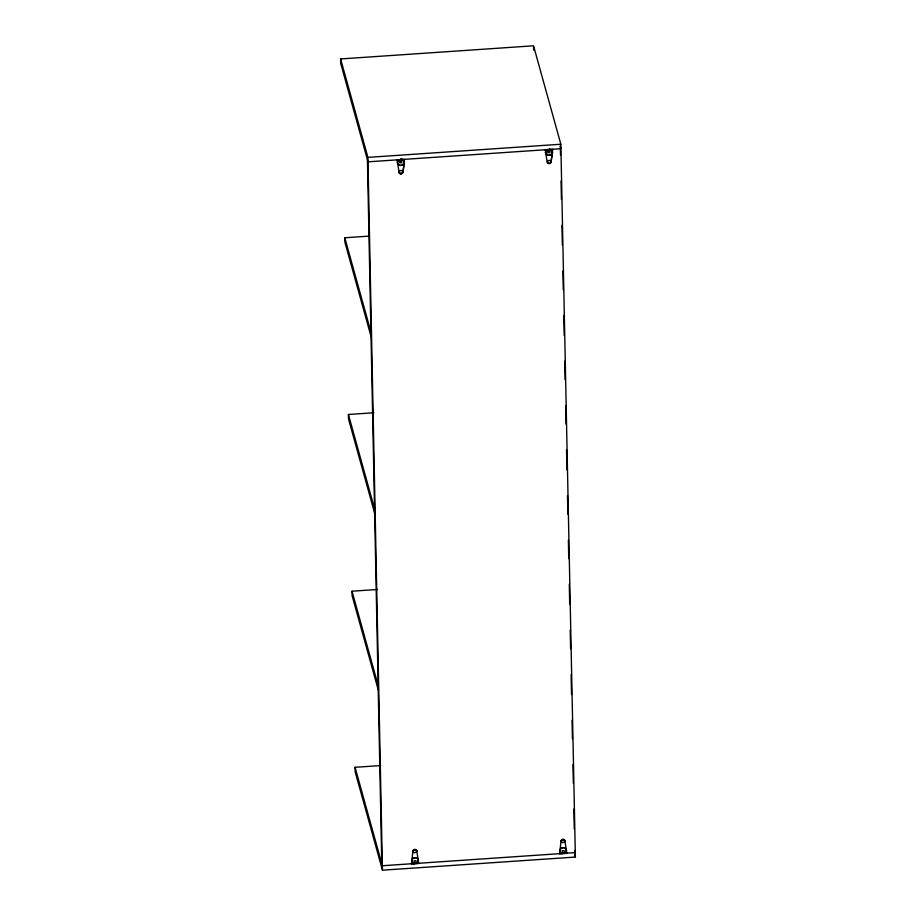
<?xml version="1.0" encoding="UTF-8"?>
<svg xmlns="http://www.w3.org/2000/svg" width="916" height="916" viewBox="0 0 916 916"><rect width="100%" height="100%" fill="white"/><g stroke="black" fill="none" stroke-linecap="round" stroke-linejoin="round"><path stroke-width="1.37" d="M402.925 171.796L404.368 162.189L402.983 171.968A1.981 1.775 -15.5 0 1 401.048 173.88A1.981 1.775 -15.5 0 1 399.055 172.242L399.01 172.071A1.981 1.775 -15.5 0 0 401.002 173.719A1.981 1.775 -15.5 0 0 402.925 171.796L402.983 171.968M412.864 851.319L411.524 863.925L414.169 863.754L414.112 860.777L415.99 860.651L416.059 863.616L418.726 863.445L416.791 851.056A1.981 1.775 -15.5 0 0 414.788 849.407A1.981 1.775 -15.5 0 0 412.864 851.319L412.91 851.491A1.981 1.775 -15.5 0 1 414.834 849.579A1.981 1.775 -15.5 0 1 416.837 851.227L416.791 851.056M551.066 161.708L552.497 152.09L551.066 161.708A1.981 1.775 -15.5 0 1 549.131 163.621A1.981 1.775 -15.5 0 1 547.138 161.972L545.249 149.766L547.94 149.755L547.997 152.72L549.886 152.594L549.703 149.171M560.993 841.232L559.665 853.838L562.298 853.655L562.241 850.689L564.119 850.563L564.187 853.529L566.855 853.346L564.92 840.968A1.981 1.775 -15.5 0 0 562.916 839.319A1.981 1.775 -15.5 0 0 560.993 841.232L561.039 841.403A1.981 1.775 -15.5 0 1 562.974 839.491A1.981 1.775 -15.5 0 1 564.966 841.14L564.92 840.968M401.483 161.697L399.937 161.903M549.611 151.609L548.066 151.804M416.001 863.456L416.425 863.307A3.298 2.954 -15.5 0 0 418.28 860.765L418.234 859.987A3.298 2.954 -15.5 0 0 415.28 857.72L414.433 857.8A3.298 2.954 -15.5 0 0 411.765 860.628L411.811 861.395A3.298 2.954 -15.5 0 0 413.929 863.548L414.124 863.582M564.141 853.357L564.554 853.22A3.298 2.954 -15.5 0 0 566.409 850.678L566.374 849.899A3.298 2.954 -15.5 0 0 563.409 847.621L562.561 847.712A3.298 2.954 -15.5 0 0 559.894 850.529L559.939 851.308A3.298 2.954 -15.5 0 0 562.058 853.46L562.252 853.494M399.765 159.67L399.571 159.727A3.298 2.954 -15.5 0 0 397.544 162.166L397.521 162.945A3.298 2.954 -15.5 0 0 400.303 165.395L401.151 165.361A3.298 2.954 -15.5 0 0 404.013 162.693L404.025 161.914A3.298 2.954 -15.5 0 0 402.067 159.636L400.899 159.899M547.894 149.583L547.699 149.64A3.298 2.954 -15.5 0 0 545.673 152.079L545.661 152.858A3.298 2.954 -15.5 0 0 548.432 155.308L549.291 155.273A3.298 2.954 -15.5 0 0 552.142 152.606L552.153 151.827A3.298 2.954 -15.5 0 0 550.195 149.537L549.772 149.457M400.876 159.006L401.918 159.075M560.18 145.965L560.935 148.69L368.003 161.834L340.706 63.399L340.615 58.945L533.547 45.8L560.844 144.236L575.385 857.055L382.453 870.2L355.156 771.764L355.065 767.31L380.598 765.57M340.615 58.945L367.911 157.38L560.844 144.236M401.494 158.983L401.758 162.682L399.868 162.808L399.811 159.842L397.12 159.853L399.055 172.242M401.689 159.716L404.311 159.361L404.414 162.35M549.818 149.629L552.44 149.274L552.554 152.262M400.223 161.743L400.876 161.697M548.352 151.644L549.005 151.609M371.026 336.447L344.897 242.225L344.805 237.771L368.919 236.133M374.633 513.166L348.504 418.944L348.412 414.49L373.946 412.75M378.239 689.885L352.11 595.663L352.019 591.209L377.552 589.469M401.563 159.269L401.987 159.35A3.298 2.954 -15.5 0 1 402.719 159.716M400.693 160.208L401.494 160.563M574.71 850.495L575.294 852.601L382.361 865.746L355.065 767.31M574.63 854.319L575.385 857.055M344.805 237.771L370.934 331.993M348.412 414.49L374.541 508.712M352.019 591.209L378.148 685.431M560.352 146.583L560.523 155.17M561.05 180.921L561.428 199.516M561.955 225.279L562.367 245.305M562.893 271.056L563.271 289.651M563.798 315.413L564.199 335.439M564.725 361.19L565.103 379.785M565.63 405.548L566.008 424.142M566.535 449.893L566.947 469.919M567.473 495.567L567.851 514.277M568.378 540.028L568.756 558.634M569.283 584.385L569.695 604.411M570.21 630.162L570.599 648.768M571.115 674.519L571.527 694.546M572.053 720.297L572.431 738.903M572.958 764.654L573.336 783.249M573.863 809L574.275 829.037M533.57 46.911L533.639 50.254M401.231 158.983L401.277 160.964M367.911 157.38L382.453 870.2M367.419 159.727L381.777 863.639M546.451 153.098A3.321 2.977 -15.5 0 1 545.833 152.583M546.394 153.018A3.298 2.954 -15.5 0 1 545.799 152.491M546.486 153.373A3.298 2.954 -15.5 0 1 545.478 152.193M546.199 153.968A3.298 2.954 -15.5 0 1 545.581 152.571M546.131 153.693A3.298 2.954 -15.5 0 1 545.501 152.285M546.646 153.934A3.298 2.954 -15.5 0 1 545.627 152.754M546.566 153.648A3.298 2.954 -15.5 0 1 545.558 152.468M548.432 163.254A1.66 1.489 -15.5 0 0 550.722 161.594A1.66 1.489 -15.5 0 0 548.111 160.701A1.66 1.489 -15.5 0 0 548.432 163.254M547.688 155.193A3.321 2.977 -15.5 0 0 552.153 151.724A3.321 2.977 -15.5 0 0 546.829 150.098A3.321 2.977 -15.5 0 0 547.688 155.193M400.303 173.342A1.66 1.489 -15.5 0 0 402.582 171.681A1.66 1.489 -15.5 0 0 399.971 170.788A1.66 1.489 -15.5 0 0 400.303 173.342M399.559 165.281A3.321 2.977 -15.5 0 0 404.025 161.811A3.321 2.977 -15.5 0 0 398.7 160.197A3.321 2.977 -15.5 0 0 399.559 165.281M413.803 863.548A3.321 2.977 -15.5 0 0 418.269 860.078A3.321 2.977 -15.5 0 0 412.956 858.452A3.321 2.977 -15.5 0 0 413.803 863.548M414.158 852.601A1.66 1.489 -15.5 0 0 416.448 850.941A1.66 1.489 -15.5 0 0 413.837 850.048A1.66 1.489 -15.5 0 0 414.158 852.601M561.932 853.46A3.321 2.977 -15.5 0 0 566.397 849.991A3.321 2.977 -15.5 0 0 561.084 848.365A3.321 2.977 -15.5 0 0 561.932 853.46M562.298 842.502A1.66 1.489 -15.5 0 0 564.577 840.842A1.66 1.489 -15.5 0 0 561.966 839.949A1.66 1.489 -15.5 0 0 562.298 842.502"/></g></svg>
